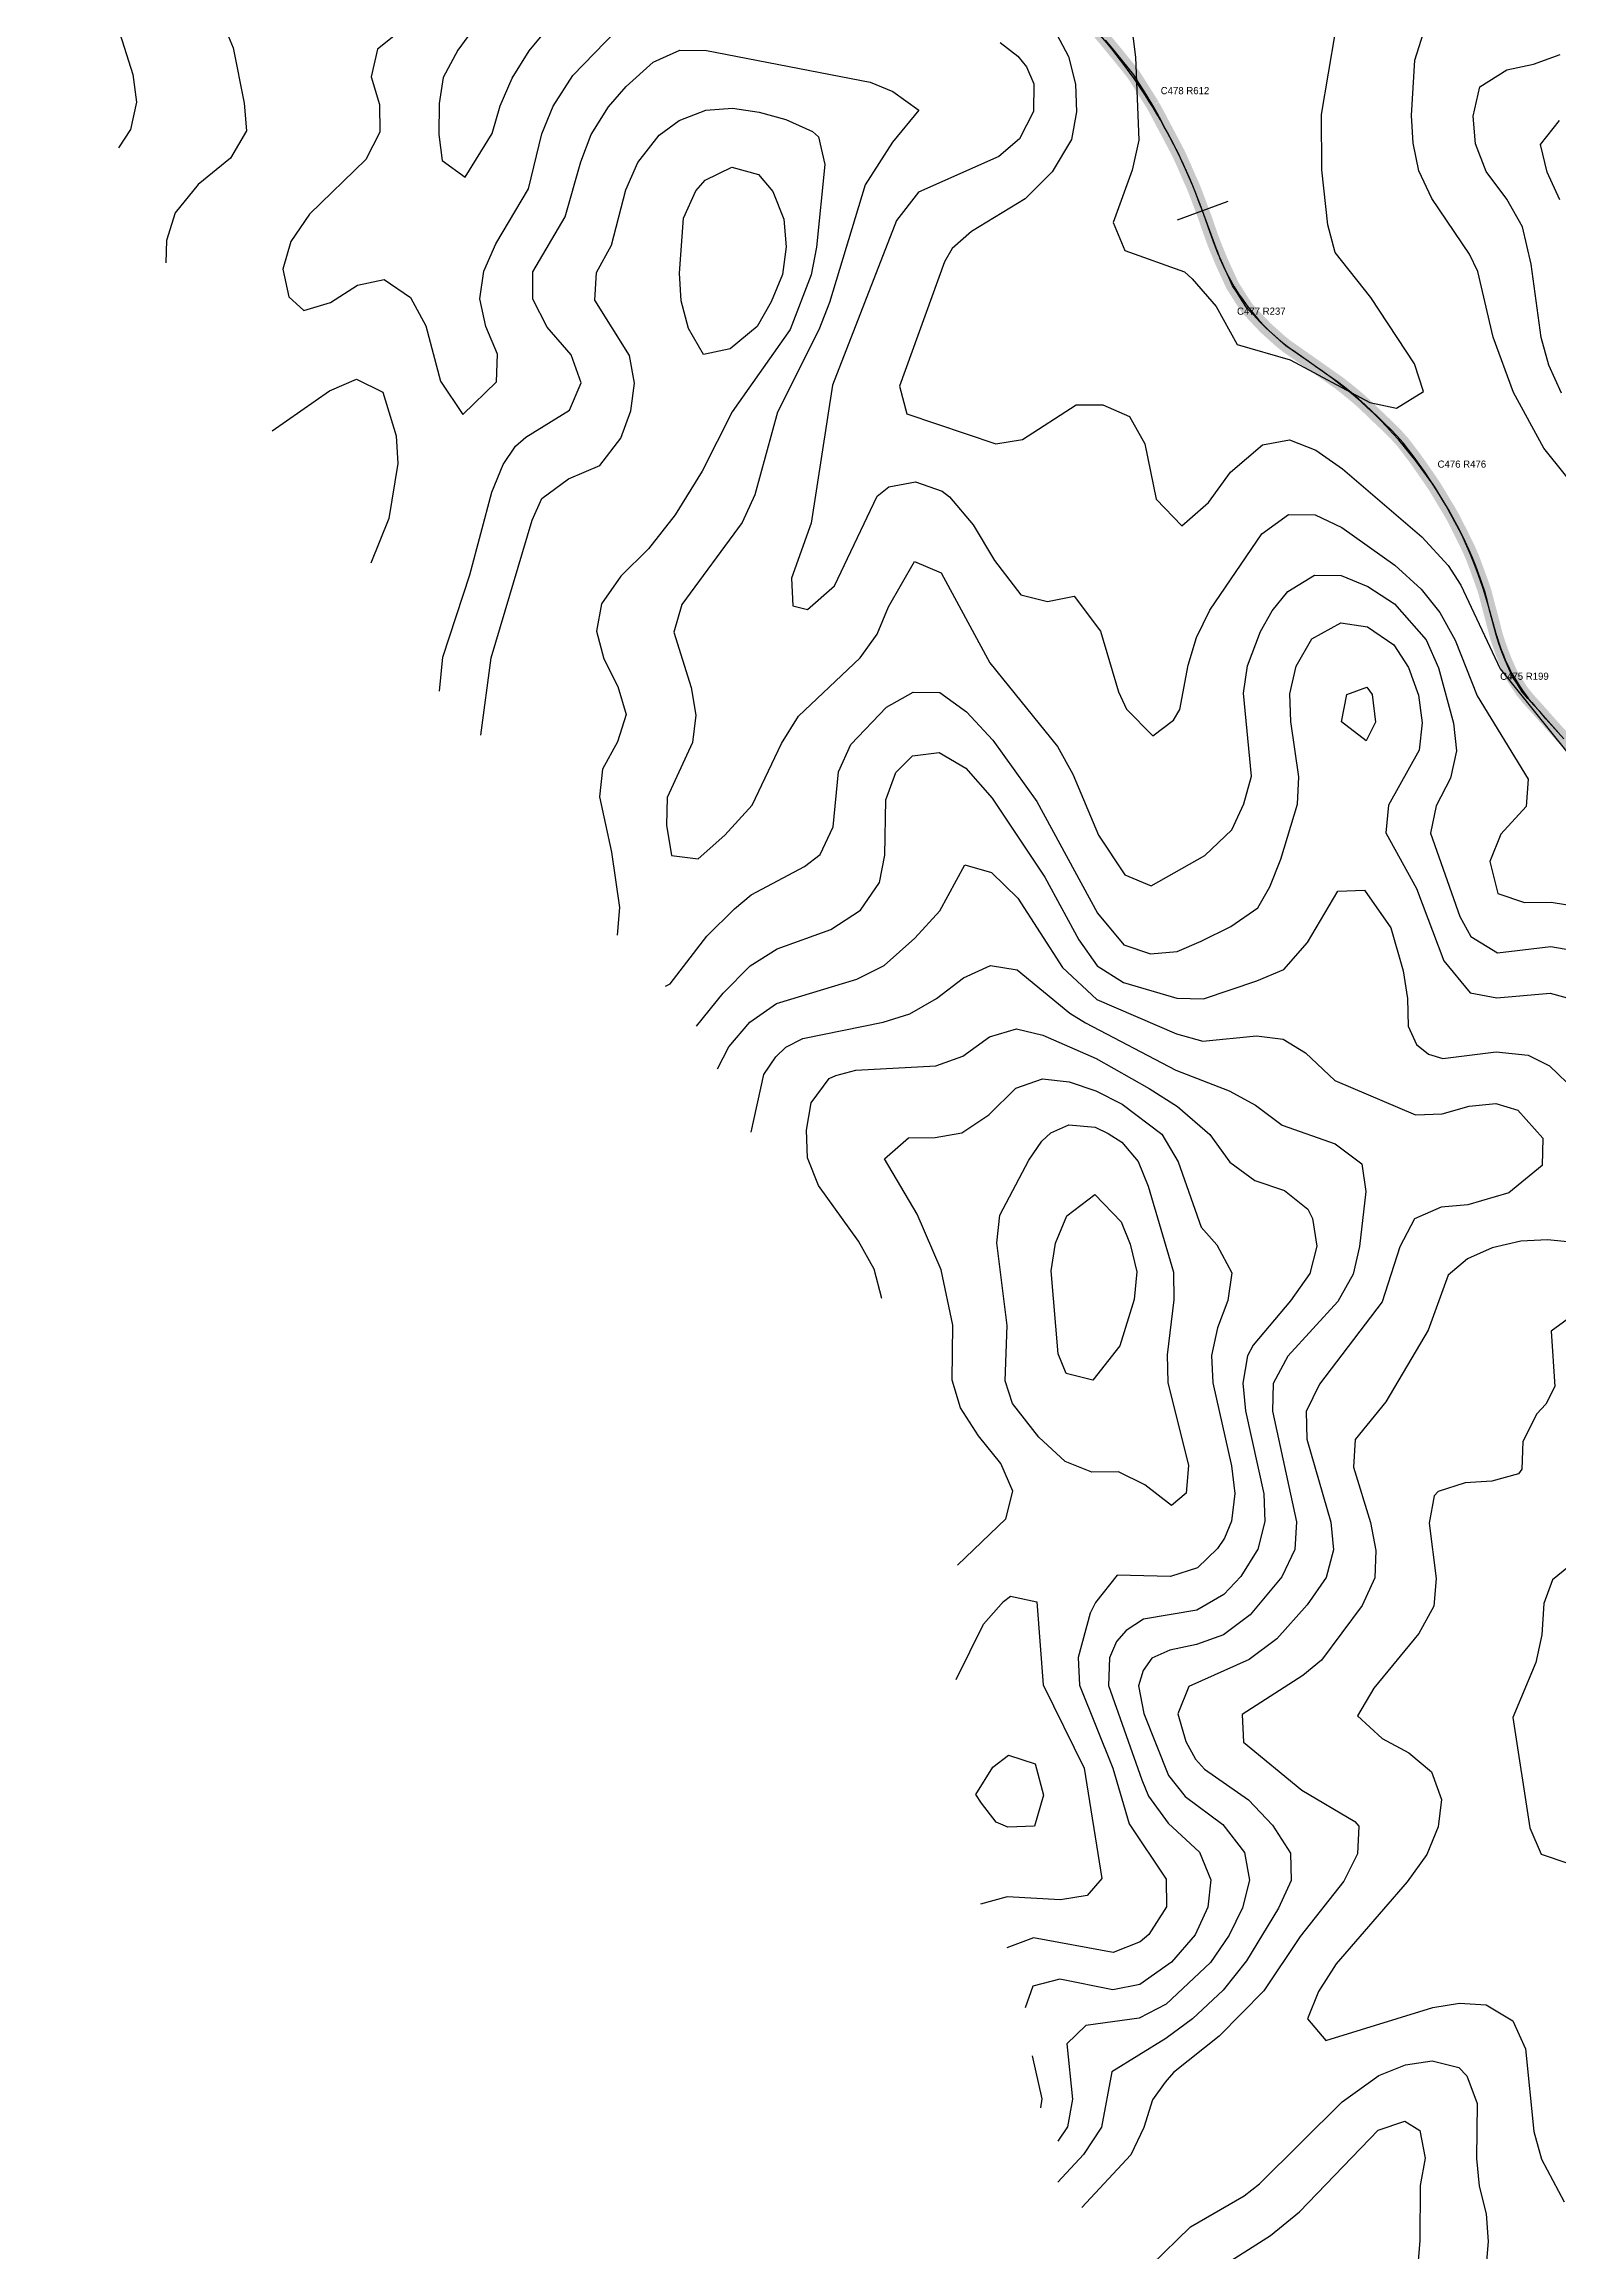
# Model space of a CAD drawing. Header units: metres. Extents: x 697254 to 930473, y 8023396 to 8227001.
# Drawn here: x 729981 to 731667, y 8201912 to 8204371 of the extents above; entities that cross this region are included whole.
import ezdxf

# ---------------------------------------------------------------- set-up
doc = ezdxf.new("R2010")
doc.units = ezdxf.units.M
for name, color, linetype in [('ALIGNMENT_FITTED', 4, 'Continuous'), ('CENTRELINE', 7, 'Continuous'), ('CHAINAGE', 7, 'Continuous'), ('CONTOUR_10M', 33, 'Continuous'), ('CONTOUR_INDEX_50M', 34, 'Continuous'), ('CURVE_LABELS', 4, 'Continuous'), ('GRADE_0-4', 3, 'Continuous'), ('GRADE_4-6', 2, 'Continuous')]:
    doc.layers.add(name, color=color, linetype=linetype)

msp = doc.modelspace()

# ---------------------------------------------------------------- linework, layer by layer
at = {"layer": 'ALIGNMENT_FITTED'}
for p, q in [((731286.7, 8204141.2), (731267.7, 8204192.9)), ((731406.4, 8204005.2), (731371.8, 8204029.8)), ((731598.2, 8203712.1), (731588.9, 8203745.4)), ((731667.3, 8203603.9), (731640.9, 8203633.7))]:
    msp.add_line(p, q, dxfattribs=at)
for centre, radius, start, end in [((730693.4, 8203981.6), 611.9, 20.1982, 44.1997), ((731509.2, 8204223), 237.1, -159.8018, -125.413), ((731130.9, 8203617.7), 475.5, 15.5842, 54.587), ((731789.6, 8203765.4), 198.7, -164.4158, -138.4677)]:
    msp.add_arc(centre, radius, start, end, dxfattribs=at)
at = {"layer": 'CENTRELINE'}
msp.add_polyline3d([(731672.9, 8203597.6, 827.4), (731666.2, 8203605.1, 827.4), (731659.6, 8203612.5, 827.1), (731652.9, 8203620, 827.9), (731646.3, 8203627.5, 828.4), (731639.6, 8203634.9, 828.5), (731632.9, 8203642.4, 828), (731626.6, 8203650.1, 827.8), (731621.1, 8203658.4, 827.3), (731615.6, 8203666.8, 826.8), (731611.4, 8203675.9, 825.9), (731607.4, 8203685.1, 825.4), (731603.8, 8203694.4, 824.5), (731600.4, 8203703.8, 823.9), (731597.4, 8203713.3, 823.9), (731594.9, 8203723, 823.9), (731592.4, 8203732.7, 823.8), (731589.8, 8203742.4, 823.9), (731587.3, 8203752, 824.1), (731584.8, 8203761.7, 824.1), (731581.5, 8203771.2, 824), (731578.1, 8203780.6, 823.9), (731574.7, 8203789.9, 823.4), (731571.2, 8203799.3, 823.1), (731567.2, 8203808.5, 824.2), (731562.8, 8203817.5, 824.9), (731558.4, 8203826.5, 825.3), (731553.9, 8203835.4, 825.2), (731549.4, 8203844.3, 824.8), (731544.4, 8203853, 824.4), (731539.2, 8203861.5, 824), (731534.1, 8203870.1, 823.7), (731528.9, 8203878.7, 823.3), (731523.3, 8203887, 822.8), (731517.6, 8203895.2, 822.2), (731511.9, 8203903.4, 822.2), (731506.1, 8203911.5, 822), (731500, 8203919.5, 821.4), (731494, 8203927.4, 820.7), (731487.3, 8203934.9, 820.1), (731480.3, 8203942, 820), (731473.2, 8203949, 819.8), (731465.9, 8203955.9, 819.4), (731458.7, 8203962.9, 819.2), (731451.5, 8203969.8, 819.4), (731444.1, 8203976.5, 819.6), (731436.4, 8203982.9, 819.5), (731428.7, 8203989.2, 819.1), (731420.7, 8203995.3, 819), (731412.5, 8204001, 818.8), (731404.3, 8204006.8, 818.6), (731396.2, 8204012.5, 818.4), (731388, 8204018.3, 818.6), (731379.8, 8204024, 819), (731371.6, 8204029.8, 819.2), (731363.4, 8204035.5, 819), (731355.7, 8204041.9, 818.5), (731348.3, 8204048.6, 817.7), (731340.8, 8204055.3, 817.1), (731334, 8204062.5, 816.6), (731327.1, 8204069.8, 816.4), (731320.3, 8204077.1, 816.4), (731314.7, 8204085.4, 816.4), (731309.4, 8204093.9, 816.2), (731304, 8204102.3, 816.3), (731299.8, 8204111.4, 816.3), (731295.6, 8204120.5, 816), (731291.5, 8204129.6, 815.6), (731287.7, 8204138.8, 815.1), (731283.9, 8204148.1, 815.1), (731280.4, 8204157.5, 814.9), (731277.1, 8204166.9, 814.6), (731273.9, 8204176.4, 814.2), (731270.4, 8204185.8, 813.8), (731266.9, 8204195.1, 813.4), (731263.4, 8204204.5, 813.2), (731259.7, 8204213.8, 813.4), (731255.6, 8204222.9, 813.7), (731251.6, 8204232.1, 814), (731247.6, 8204241.2, 814.4), (731243.4, 8204250.3, 814.9), (731238.7, 8204259.2, 815.6), (731234.1, 8204268, 816.4), (731229.4, 8204276.8, 816.9), (731224.7, 8204285.7, 817.3), (731220.1, 8204294.5, 817.7), (731215.3, 8204303.3, 818.1), (731210, 8204311.8, 818.4), (731204.6, 8204320.3, 818.6), (731199.3, 8204328.7, 819), (731193.9, 8204337.2, 819.4), (731187.8, 8204345.1, 819.8), (731181.5, 8204352.8, 820.2), (731175.2, 8204360.6, 820.5), (731168.8, 8204368.3, 820.7), (731162.5, 8204376, 820.9)], dxfattribs=at)
at = {"layer": 'CHAINAGE'}
msp.add_line((731298.5, 8204196.3), (731242.3, 8204175.3), dxfattribs=at)
at = {"layer": 'CONTOUR_10M'}
for points, elevation in [([(729980.5, 8204841.6), (730009.6, 8204780.7), (730059.2, 8204707), (730068.5, 8204676.2), (730072.4, 8204614.6), (730080.8, 8204553.1), (730078.8, 8204522.3), (730056.2, 8204461.1), (730056.5, 8204430.3), (730064.9, 8204383.3), (730079.2, 8204337.8), (730083.5, 8204307), (730076.7, 8204276.4), (730063.5, 8204256)], 860), ([(730421.7, 8204421.9), (730351.7, 8204365.7), (730344.8, 8204335), (730353.9, 8204304.2), (730354.3, 8204273.4), (730338.6, 8204242.9), (730275.9, 8204182), (730255.1, 8204151.5), (730246.2, 8204120.8), (730252.9, 8204090), (730269.6, 8204074.7), (730299.4, 8204083.7), (730329.3, 8204102.9), (730359, 8204109.1), (730388.5, 8204089.2), (730405.5, 8204057.7), (730422, 8203996), (730446.6, 8203958.7), (730484.1, 8203995.3), (730485.5, 8204026.1), (730472.5, 8204057), (730465.8, 8204087.8), (730470.2, 8204118.5), (730483.7, 8204149.1), (730520, 8204210.2), (730534.8, 8204271.5), (730547.5, 8204302.2), (730569.4, 8204336.7), (730629.4, 8204398.6)], 840), ([(731188, 8204418.4), (731195.9, 8204356.8), (731199.4, 8204264.5), (731192.1, 8204231.2), (731170.9, 8204172.6), (731184.1, 8204141.7), (731250.3, 8204117.7), (731259, 8204110.2), (731285.7, 8204079.1), (731308.9, 8204036.9), (731368.1, 8204019.8), (731456.7, 8203972.3), (731486.4, 8203965.8), (731516.4, 8203984.4), (731506.4, 8204015.3), (731458, 8204089.2), (731418.3, 8204139.2), (731410.2, 8204170.1), (731403.5, 8204231.6), (731402.8, 8204293.1), (731418.5, 8204385.2)], 820), ([(730463.6, 8204395.3), (730441.2, 8204364.8), (730424.9, 8204334.2), (730420.5, 8204305.4), (730420.2, 8204270.7), (730423.9, 8204242), (730449.4, 8204223.1), (730479.6, 8204271.8), (730488.5, 8204302.8), (730501.8, 8204333.4), (730520.6, 8204363.9), (730546, 8204394.4)], 830), ([(731045.1, 8204373.2), (731064.9, 8204358.2), (731074.5, 8204346.3), (731082.8, 8204327.3), (731082.3, 8204296.5), (731066.5, 8204265.9), (731043.7, 8204246.4), (730954.2, 8204206.5), (730929.7, 8204175.1), (730858.4, 8203991.4), (730834.6, 8203837.9), (730812.9, 8203776.6), (730814.3, 8203745.9), (730830.5, 8203741.6), (730860.5, 8203768), (730908.1, 8203867.9), (730921, 8203878.4), (730950.8, 8203884), (730980.4, 8203873.3), (730988.7, 8203867), (731014.9, 8203836), (731039, 8203796.4), (731068.3, 8203758.1), (731097.9, 8203750.6), (731127.7, 8203756.6), (731157, 8203717.4), (731177, 8203649.8), (731185.8, 8203630.5), (731215.2, 8203600.8), (731238, 8203618.4), (731245.2, 8203630.2), (731254.6, 8203679.7), (731263.9, 8203710.4), (731278.8, 8203741), (731336.4, 8203826.1), (731366.3, 8203847.3), (731396, 8203847.1), (731425.6, 8203832.9), (731484.5, 8203791), (731513.9, 8203764.4), (731534.8, 8203738.3), (731551.9, 8203707.3), (731576.5, 8203645.6), (731633, 8203552.7), (731630.8, 8203522), (731602.6, 8203491.5), (731590.3, 8203460.9), (731599.5, 8203425.1), (731629.1, 8203415.2), (731658.8, 8203415.5), (731688.4, 8203410.8)], 840), ([(731104.9, 8204388.5), (731121.3, 8204357.6), (731128.9, 8204326.8), (731130.2, 8204296), (731124.7, 8204265.3), (731103, 8204229.3), (731072.9, 8204199), (731013.1, 8204162.7), (730991.5, 8204143.7), (730983.1, 8204128.9), (730932.9, 8203990.6), (730941.2, 8203959.8), (731040.4, 8203926.2), (731070.1, 8203931), (731129.9, 8203969.5), (731159.6, 8203969.8), (731189.2, 8203956.8), (731206.3, 8203926.2), (731218.9, 8203864.6), (731247.3, 8203834.8), (731277.3, 8203860.7), (731301.8, 8203894.5), (731337.4, 8203925), (731367.2, 8203930.7), (731396.8, 8203919.2), (731426.2, 8203898.4), (731514.6, 8203822.6), (731543.9, 8203790.8), (731558.3, 8203768.8), (731602.1, 8203675.5), (731676.1, 8203583)], 830), ([(731700.3, 8203859.5), (731650.5, 8203921.5), (731616.7, 8203983.4), (731594.1, 8204045.1), (731577.1, 8204118.2), (731567.9, 8204137.6), (731525.8, 8204199.6), (731511.5, 8204230.5), (731504.9, 8204261.3), (731503.3, 8204292.1), (731506.9, 8204353.5), (731516.7, 8204384.2)], 830), ([(731670.2, 8203982.8), (731656.1, 8204013.7), (731647.5, 8204044.6), (731636.6, 8204126.3), (731626.7, 8204167.8), (731609.4, 8204198.7), (731586.3, 8204229.7), (731574.4, 8204260.6), (731572, 8204291.3), (731579.3, 8204323.8), (731609.2, 8204342.8), (731639, 8204349), (731668.8, 8204360.1)], 840), ([(730466.7, 8203601.8), (730478.3, 8203687.9), (730523.8, 8203841.2), (730534.7, 8203865.4), (730564.6, 8203887.1), (730599.2, 8203901.9), (730622.7, 8203932.4), (730633.7, 8203963), (730638.1, 8203993.7), (730632.2, 8204024.5), (730593.7, 8204086.4), (730595.6, 8204117.2), (730612.4, 8204147.7), (730628.4, 8204209.1), (730641.8, 8204239.7), (730665.5, 8204270.2), (730687.7, 8204286.6), (730717.5, 8204297.9), (730747.2, 8204300), (730776.9, 8204295.8), (730806.5, 8204287.6), (730836.1, 8204274.1), (730842.7, 8204268.3), (730849.7, 8204237.5), (730840.7, 8204145.3), (730834.5, 8204114.6), (730811.1, 8204053.4), (730746.8, 8203961.8), (730713.3, 8203895.7), (730683.1, 8203847.2), (730653.6, 8203809.1), (730622.8, 8203778.6), (730601.1, 8203748.1), (730595.8, 8203717.4), (730603.9, 8203686.6), (730619.4, 8203655.7), (730628.5, 8203624.8), (730618.9, 8203594.2), (730602.3, 8203563.6), (730598.9, 8203532.9), (730612.2, 8203471.3), (730621.3, 8203409.7), (730618.7, 8203379)], 860), ([(730706.3, 8204208.2), (730716.7, 8204220), (730746.5, 8204234.6), (730776.2, 8204226.3), (730792, 8204207.3), (730804.1, 8204176.5), (730806.9, 8204145.7), (730802.8, 8204115), (730790.1, 8204084.4), (730774.4, 8204056.8), (730744.4, 8204032), (730714.6, 8204025.8), (730698.1, 8204054.6), (730689.8, 8204085.4), (730688.2, 8204116.2), (730692.4, 8204177.6), (730706.3, 8204208.2)], 870), ([(730672.5, 8203322.1), (730677.5, 8203324.7), (730718.5, 8203377.9), (730749.3, 8203408.3), (730767.7, 8203423.6), (730827.4, 8203455.2), (730844.7, 8203468.8), (730859.2, 8203499.4), (730865.2, 8203560.8), (730878.7, 8203591.4), (730918.4, 8203632.9), (730948.3, 8203649.6), (730978, 8203649.2), (731007.5, 8203627.6), (731036.9, 8203596.2), (731086.1, 8203527.8), (731153.7, 8203403.4), (731183, 8203368), (731212.6, 8203358), (731242.3, 8203360.6), (731269, 8203372.1), (731302, 8203388.5), (731332, 8203409.2), (731345.4, 8203432.8), (731357.8, 8203463.4), (731376.2, 8203524.7), (731377.8, 8203555.4), (731368.9, 8203617), (731367.7, 8203647.8), (731374.7, 8203678.5), (731392.3, 8203709), (731424.4, 8203726.9), (731454.1, 8203722.3), (731483.6, 8203702.3), (731499.9, 8203677.1), (731511.1, 8203646.3), (731515.1, 8203615.5), (731511.7, 8203584.8), (731477.5, 8203523.6), (731474.6, 8203492.9), (731508.6, 8203431), (731539.3, 8203350.3), (731568.6, 8203314.7), (731598.2, 8203309), (731657.7, 8203314.2), (731687.3, 8203305.9)], 860), ([(731431.2, 8203647.1), (731453.4, 8203655), (731459.4, 8203646.8), (731463.2, 8203616), (731452.7, 8203595.3), (731425.2, 8203616.4), (731431.2, 8203647.1)], 870), ([(730706.8, 8203277.3), (730736.8, 8203314.4), (730766.9, 8203344.6), (730796.8, 8203363.7), (730856.4, 8203385.2), (730889.5, 8203406.8), (730910.6, 8203437.4), (730916.7, 8203468), (730917.9, 8203529.5), (730928.9, 8203560.2), (730947.6, 8203578.7), (730977.3, 8203582.3), (731006.8, 8203565), (731036.2, 8203531.6), (731094.7, 8203443.5), (731132.7, 8203373.5), (731153, 8203344.5), (731182.6, 8203326.1), (731241.8, 8203308.7), (731271.5, 8203308), (731331.1, 8203327.8), (731360.9, 8203340.7), (731387.2, 8203370.8), (731421.3, 8203428), (731451, 8203429.1), (731480.3, 8203387), (731493.8, 8203339), (731498.6, 8203308.2), (731499.3, 8203277.4), (731508.6, 8203257.2), (731522, 8203246.4), (731538.1, 8203241.6), (731597.6, 8203249), (731633.2, 8203245.2), (731656.9, 8203233.1), (731686.3, 8203205)], 870), ([(730730.4, 8203229.8), (730742.8, 8203254.6), (730766.2, 8203282.1), (730796.1, 8203302.8), (730885.5, 8203329.8), (730916.1, 8203345.1), (730950.2, 8203375.4), (730978.1, 8203405.9), (731005.7, 8203457.2), (731035.3, 8203448.8), (731064.7, 8203420.2), (731114.6, 8203343), (731152.6, 8203307.3), (731241.4, 8203268.8), (731271, 8203260.8), (731330.5, 8203266.6), (731360.1, 8203263.1), (731385, 8203247.9), (731418, 8203216.8), (731507.8, 8203178.6), (731537.5, 8203179.9), (731567.3, 8203188.3), (731597, 8203191.2), (731621.7, 8203183.9), (731649.4, 8203152.8), (731648.6, 8203122.1), (731611.5, 8203091.7), (731566.1, 8203078.5), (731536.4, 8203075.7), (731506.5, 8203062.8), (731490.1, 8203031.5), (731470.5, 8202970.2), (731400.8, 8202878.7), (731386, 8202848.1), (731386.6, 8202817.4), (731413.2, 8202724.8), (731416.2, 8202694), (731408.2, 8202663.4), (731387, 8202632.9), (731353.1, 8202595.1), (731322.4, 8202572), (731255.4, 8202542), (731243, 8202511.4), (731251.9, 8202480.5), (731262.5, 8202460.8), (731272.6, 8202449.6), (731321.5, 8202415.4), (731348.4, 8202387.3), (731368.3, 8202356.3), (731369.3, 8202325.6), (731355.1, 8202295), (731319.6, 8202236.1), (731293.5, 8202203.4), (731259.5, 8202171.6), (731229.5, 8202149.6), (731169.6, 8202112.4), (731158.1, 8202051), (731138.1, 8202020.5), (731109.5, 8201989.6)], 880), ([(730767.8, 8203159.2), (730782, 8203223.5), (730795.5, 8203243.4), (730806.6, 8203254), (730825.4, 8203263.9), (730914.7, 8203282.1), (730944.5, 8203291.3), (730974.4, 8203308.2), (731004.4, 8203331.2), (731034.2, 8203344.9), (731063.9, 8203340.3), (731122.8, 8203291.9), (731140.3, 8203281.2), (731240.9, 8203228.5), (731300.1, 8203205.4), (731329.6, 8203189.5), (731359.1, 8203167.3), (731418.3, 8203146.3), (731447.8, 8203124.2), (731452.3, 8203093.4), (731445.4, 8203032), (731438.4, 8203001.3), (731421.2, 8202970.7), (731365.4, 8202909.8), (731349.2, 8202879.2), (731348.3, 8202848.5), (731375.3, 8202725.2), (731373.1, 8202694.5), (731358.9, 8202663.9), (731323.6, 8202621.6), (731293.7, 8202599.3), (731263.9, 8202588.6), (731234.1, 8202582.4), (731214, 8202573.2), (731204.2, 8202559.6), (731199, 8202542.6), (731205.3, 8202511.8), (731232.6, 8202442.6), (731251.1, 8202419.1), (731293.2, 8202387.9), (731317.1, 8202356.9), (731322.8, 8202326), (731315, 8202295.4), (731300.3, 8202264.8), (731279.3, 8202234.3), (731229.9, 8202187.9), (731200.1, 8202172.3), (731140.6, 8202164), (731119.3, 8202143.7), (731125.5, 8202082.1), (731120.1, 8202051.4), (731109.5, 8202035.2)], 890), ([(730997.5, 8202677.1), (731051.4, 8202728.7), (731059.3, 8202759.3), (731046, 8202790.2), (731020.9, 8202821.2), (731000.9, 8202852.2), (730991.8, 8202883), (730992.5, 8202944.5), (730979.6, 8203006.1), (730952.7, 8203067.9), (730916.4, 8203129.8), (730943.1, 8203152.9), (730972.8, 8203153.4), (731002.6, 8203158.6), (731032.5, 8203178.8), (731062.5, 8203208.5), (731092.3, 8203218.9), (731122, 8203215.4), (731151.6, 8203205.5), (731181.1, 8203190.7), (731225.1, 8203157.3), (731243.5, 8203126.4), (731268.8, 8203053.7), (731286.4, 8203033.7), (731303.2, 8203002.7), (731298.8, 8202972), (731287.1, 8202941.4), (731280.5, 8202910.7), (731281.9, 8202880), (731302.6, 8202787.5), (731306.4, 8202756.7), (731302.9, 8202726), (731294.8, 8202706.9), (731287.2, 8202695.4), (731264.8, 8202673.9), (731235, 8202664.3), (731175.3, 8202665.8), (731151.3, 8202635.3), (731145.4, 8202623.4), (731131.9, 8202574.1), (731133.5, 8202543.3), (731170.7, 8202450.7), (731188.8, 8202389), (731230, 8202327), (731230.3, 8202296.3), (731210.8, 8202265.7), (731201, 8202257.2), (731171.1, 8202245.5), (731082.2, 8202261.7), (731052.4, 8202250.8)], 910), ([(731101.6, 8203158.6), (731121.5, 8203167.7), (731151.1, 8203164.8), (731165.4, 8203157.9), (731180.7, 8203148.1), (731198.8, 8203126.8), (731209.9, 8203099.3), (731238.1, 8203003.4), (731238.7, 8202972.7), (731231, 8202911.2), (731231.9, 8202880.5), (731254.7, 8202788), (731252.3, 8202757.3), (731235.8, 8202743.3), (731206.3, 8202766.3), (731176.8, 8202780.8), (731147.1, 8202780.7), (731117.5, 8202792.4), (731088.1, 8202819.5), (731058.8, 8202857.2), (731050.8, 8202882.4), (731053, 8202943.9), (731041.5, 8203036.2), (731044.7, 8203067), (731077, 8203128.1), (731091.6, 8203149.5), (731101.6, 8203158.6)], 920), ([(731119.2, 8203066.2), (731150.4, 8203090.1), (731179.7, 8203059.5), (731189.8, 8203034.7), (731197.3, 8203003.9), (731194.5, 8202973.1), (731178.3, 8202921.2), (731148.2, 8202882.9), (731118.5, 8202890.4), (731109.6, 8202912.5), (731102.1, 8203004.9), (731106.9, 8203035.6), (731119.2, 8203066.2)], 930), ([(731714.2, 8203033.3), (731654.8, 8203039.6), (731625.1, 8203038.1), (731593, 8203030.4), (731565.5, 8203018.1), (731544, 8203000.2), (731521.7, 8202938.9), (731474.7, 8202859.1), (731440.6, 8202816.8), (731438.5, 8202786.1), (731457.4, 8202724.4), (731463.5, 8202693.5), (731462.2, 8202662.8), (731448.4, 8202632.2), (731403.1, 8202571.2), (731382.3, 8202554), (731314.6, 8202510.6), (731316, 8202479.9), (731381, 8202426.2), (731440, 8202391.4), (731444.4, 8202386.3), (731443.1, 8202355.5), (731427.9, 8202324.9), (731379.3, 8202263.3), (731338.6, 8202202.9), (731289, 8202152.3), (731238.2, 8202111.7), (731229, 8202101), (731214.7, 8202081.2), (731205, 8202050.6), (731190.7, 8202020), (731136.2, 8201961.3)], 870), ([(731699.9, 8202967.8), (731658.8, 8202937.5), (731662.9, 8202875.9), (731652.9, 8202856.2), (731642.6, 8202845.4), (731627.1, 8202814.8), (731625.9, 8202784.1), (731622.3, 8202778.9), (731592.5, 8202770.5), (731562.8, 8202768.6), (731533, 8202758.9), (731528.6, 8202754.4), (731522.9, 8202723.7), (731530.7, 8202662.1), (731528, 8202631.4), (731511.3, 8202600.8), (731461.2, 8202539.8), (731443, 8202509.3), (731470.7, 8202483.8), (731500.2, 8202468), (731525.3, 8202446.9), (731536.7, 8202416), (731532.8, 8202385.3), (731520.3, 8202354.7), (731498.5, 8202324.2), (731419.4, 8202232.8), (731399.8, 8202202.2), (731387.2, 8202171.6), (731407.7, 8202147.6), (731526.9, 8202184.2), (731556.7, 8202189.2), (731586.4, 8202187), (731615.9, 8202169.3), (731630, 8202138.3), (731639.3, 8202046), (731647.9, 8202015.1), (731673.2, 8201967.6)], 860), ([(730996.1, 8202549.5), (731026.5, 8202611.2), (731049, 8202636.4), (731056.5, 8202642.4), (731086.1, 8202636.1), (731093.1, 8202543.7), (731138.6, 8202451), (731158.2, 8202327.8), (731142.1, 8202309.1), (731112.3, 8202304.1), (731053, 8202307.5), (731023.2, 8202299.4)], 920), ([(731036.8, 8202452.1), (731054.6, 8202465.4), (731084.2, 8202455.5), (731093.4, 8202420.7), (731083.5, 8202386.4), (731053.8, 8202385), (731040.7, 8202390.5), (731024.4, 8202411.9), (731017.9, 8202421.5), (731036.8, 8202452.1)], 930), ([(731212.9, 8201896.7), (731257, 8201939.7), (731316.8, 8201974.4), (731334.1, 8201987.7), (731426, 8202079), (731466.7, 8202108.5), (731496.6, 8202120.3), (731526.3, 8202124.8), (731555.9, 8202117.3), (731564.9, 8202108.2), (731576.5, 8202077.4), (731575.5, 8202015.9), (731578.5, 8201985.1), (731586.3, 8201954.3), (731588.6, 8201923.5), (731585.9, 8201892.8)], 870), ([(731286.2, 8201891.8), (731346, 8201930.2), (731378.5, 8201956.5), (731466.1, 8202047.5), (731495.9, 8202057.7), (731512.4, 8202047.3), (731518.5, 8202016.5), (731513, 8201985.8), (731512.4, 8201924.3), (731507.3, 8201862.9)], 880)]:
    msp.add_lwpolyline(points, dxfattribs=dict(at, elevation=elevation))
at = {"layer": 'CONTOUR_INDEX_50M'}
for points, elevation in [([(729981, 8204880.5), (730021.8, 8204799.7), (730068.4, 8204737.7), (730085.9, 8204706.7), (730130.7, 8204552.5), (730134.1, 8204521.7), (730130, 8204460.3), (730144.5, 8204429.4), (730176.1, 8204398.3), (730183.7, 8204385.1), (730191, 8204367.4), (730203.3, 8204305.8), (730205.8, 8204275), (730187.9, 8204244.4), (730152.2, 8204215), (730126.3, 8204183.6), (730116.6, 8204152.9), (730116, 8204128)], 850), ([(730420.7, 8203650.5), (730424.5, 8203688.5), (730454.7, 8203780.4), (730479, 8203872.4), (730491.6, 8203903), (730505.6, 8203923.6), (730517, 8203933.5), (730565.7, 8203963.7), (730578.7, 8203994.3), (730567.4, 8204025.2), (730540.8, 8204056.2), (730524.7, 8204087.2), (730524.7, 8204117.9), (730560.7, 8204179), (730578, 8204240.3), (730589.8, 8204271), (730608.8, 8204301.5), (730628.7, 8204324.2), (730658.7, 8204351.4), (730688.5, 8204364.8), (730718.2, 8204364.4), (730900.3, 8204329.2), (730925.7, 8204318.7), (730954.4, 8204297.9), (730925.1, 8204262.3), (730894.9, 8204214.9), (730855.1, 8204083.7), (730843.1, 8204053.1), (730797, 8203961.3), (730772.1, 8203869.3), (730757.8, 8203838.7), (730690.6, 8203747.2), (730681.9, 8203716.5), (730700.9, 8203654.8), (730706.4, 8203624), (730702.7, 8203593.3), (730674.3, 8203532.1), (730673.4, 8203501.4), (730679, 8203467.5), (730708.7, 8203463.9), (730738.7, 8203490.4), (730768.8, 8203523.8), (730801.7, 8203592.3), (730820.6, 8203622.8), (730889.3, 8203687.7), (730908.2, 8203714.1), (730920.6, 8203744.7), (730949.9, 8203795.1), (730979.4, 8203782.4), (731033.5, 8203682.1), (731108.9, 8203589), (731126.2, 8203558.1), (731154.6, 8203490.4), (731183.8, 8203446.2), (731213.4, 8203433.7), (731273.2, 8203467.7), (731303.2, 8203496), (731316.6, 8203525.3), (731324.9, 8203556), (731316.1, 8203648.3), (731320.7, 8203679), (731335.2, 8203717.1), (731348.2, 8203740.2), (731365.4, 8203761.6), (731395.3, 8203780), (731425, 8203779.4), (731454.6, 8203767.2), (731484.1, 8203747.8), (731519.5, 8203707.7), (731533.2, 8203676.8), (731549.8, 8203615.1), (731553.3, 8203584.3), (731546.8, 8203553.6), (731530.7, 8203523.1), (731524.4, 8203492.4), (731557.2, 8203399.8), (731569.3, 8203377.4), (731598.8, 8203359.2), (731658.3, 8203366.3), (731687.9, 8203361.1)], 850), ([(731668.5, 8204198.1), (731654.4, 8204229), (731646.9, 8204259.8), (731668, 8204286.3)], 850), ([(730234.4, 8203940.7), (730298.3, 8203985.3), (730328.2, 8203998.1), (730357.7, 8203983.9), (730372.6, 8203935), (730374.3, 8203904.2), (730364.4, 8203842.9), (730344.4, 8203793.3)], 850), ([(730913.5, 8202974), (730904.9, 8203006.9), (730887.5, 8203037.9), (730842.7, 8203099.8), (730830.6, 8203130.7), (730829.6, 8203161.5), (730834.7, 8203192.2), (730854.7, 8203219), (730862, 8203222.6), (730884.5, 8203228.4), (730973.6, 8203233.1), (731003.5, 8203244.2), (731033.4, 8203265.5), (731063.2, 8203274.6), (731092.8, 8203267.4), (731152, 8203241.4), (731211, 8203208.2), (731242.6, 8203187.9), (731278.5, 8203156.7), (731300.8, 8203125.8), (731328.7, 8203105.4), (731361.8, 8203094.4), (731387.8, 8203073.5), (731393.1, 8203063.3), (731397.6, 8203032.5), (731390.1, 8203001.8), (731368.5, 8202971.3), (731326.8, 8202922.2), (731320.5, 8202910.3), (731315.3, 8202879.6), (731318.3, 8202848.8), (731338.7, 8202756.4), (731339.7, 8202725.6), (731332.2, 8202694.9), (731313.3, 8202664.4), (731294.2, 8202644.2), (731264.3, 8202627), (731204.8, 8202617), (731185.5, 8202604.2), (731174.8, 8202591.8), (731166.9, 8202573.7), (731165.7, 8202543), (731202.9, 8202437.9), (731210.2, 8202419.5), (731232.1, 8202389.4), (731267.1, 8202357.4), (731279.9, 8202326.5), (731276.3, 8202295.8), (731262.2, 8202265.2), (731236, 8202234.7), (731200.5, 8202209.8), (731170.7, 8202203.8), (731111.4, 8202215.8), (731081.6, 8202208), (731072.9, 8202183.7)], 900), ([(731735.3, 8202721.4), (731660.3, 8202660.7), (731650.5, 8202634.3), (731648.2, 8202599.3), (731641.7, 8202568.7), (731616, 8202507.4), (731635.1, 8202384.2), (731647.6, 8202355.2), (731677.2, 8202345.1)], 850), ([(731080.8, 8202130.2), (731091.6, 8202082.5), (731089.9, 8202072.5)], 900)]:
    msp.add_lwpolyline(points, dxfattribs=dict(at, elevation=elevation))
at = {"layer": 'GRADE_0-4', "const_width": 15}
msp.add_lwpolyline([(731679.5, 8203590.2), (731672.9, 8203597.6), (731666.2, 8203605.1), (731659.6, 8203612.5), (731652.9, 8203620), (731646.3, 8203627.5), (731639.6, 8203634.9), (731632.9, 8203642.4), (731626.6, 8203650.1), (731621.1, 8203658.4), (731615.6, 8203666.8), (731611.4, 8203675.9), (731607.4, 8203685.1), (731603.8, 8203694.4), (731600.4, 8203703.8), (731597.4, 8203713.3), (731594.9, 8203723), (731592.4, 8203732.7), (731589.8, 8203742.4), (731587.3, 8203752), (731584.8, 8203761.7), (731581.5, 8203771.2), (731578.1, 8203780.6), (731574.7, 8203789.9), (731571.2, 8203799.3), (731567.2, 8203808.5), (731562.8, 8203817.5), (731558.4, 8203826.5), (731553.9, 8203835.4), (731549.4, 8203844.3), (731544.4, 8203853), (731539.2, 8203861.5), (731534.1, 8203870.1), (731528.9, 8203878.7), (731523.3, 8203887), (731517.6, 8203895.2), (731511.9, 8203903.4), (731506.1, 8203911.5), (731500, 8203919.5), (731494, 8203927.4), (731487.3, 8203934.9), (731480.3, 8203942), (731473.2, 8203949), (731465.9, 8203955.9), (731458.7, 8203962.9), (731451.5, 8203969.8), (731444.1, 8203976.5), (731436.4, 8203982.9), (731428.7, 8203989.2), (731420.7, 8203995.3), (731412.5, 8204001), (731404.3, 8204006.8), (731396.2, 8204012.5), (731388, 8204018.3), (731379.8, 8204024), (731371.6, 8204029.8), (731363.4, 8204035.5), (731355.7, 8204041.9), (731348.3, 8204048.6), (731340.8, 8204055.3), (731334, 8204062.5), (731327.1, 8204069.8), (731320.3, 8204077.1), (731314.7, 8204085.4), (731309.4, 8204093.9), (731304, 8204102.3), (731299.8, 8204111.4), (731295.6, 8204120.5), (731291.5, 8204129.6), (731287.7, 8204138.8), (731283.9, 8204148.1), (731280.4, 8204157.5), (731277.1, 8204166.9), (731273.9, 8204176.4), (731270.4, 8204185.8), (731266.9, 8204195.1), (731263.4, 8204204.5), (731259.7, 8204213.8), (731255.6, 8204222.9), (731251.6, 8204232.1), (731247.6, 8204241.2), (731243.4, 8204250.3), (731238.7, 8204259.2), (731234.1, 8204268), (731229.4, 8204276.8), (731224.7, 8204285.7), (731220.1, 8204294.5), (731215.3, 8204303.3)], dxfattribs=at)
at = {"layer": 'GRADE_4-6', "const_width": 15}
msp.add_lwpolyline([(731215.3, 8204303.3), (731210, 8204311.8), (731204.6, 8204320.3), (731199.3, 8204328.7), (731193.9, 8204337.2), (731187.8, 8204345.1), (731181.5, 8204352.8), (731175.2, 8204360.6), (731168.8, 8204368.3), (731162.5, 8204376), (731156, 8204383.6)], dxfattribs=at)

# ---------------------------------------------------------------- texts
at = {"layer": 'CURVE_LABELS'}
for s, p in [('C478 R612', (731223.9, 8204315.7)), ('C477 R237', (731308.9, 8204070)), ('C476 R476', (731532.2, 8203899.6)), ('C475 R199', (731601.9, 8203663.3))]:
    msp.add_text(s, height=8, dxfattribs=at).set_placement(p)

doc.saveas('drawing.dxf')
